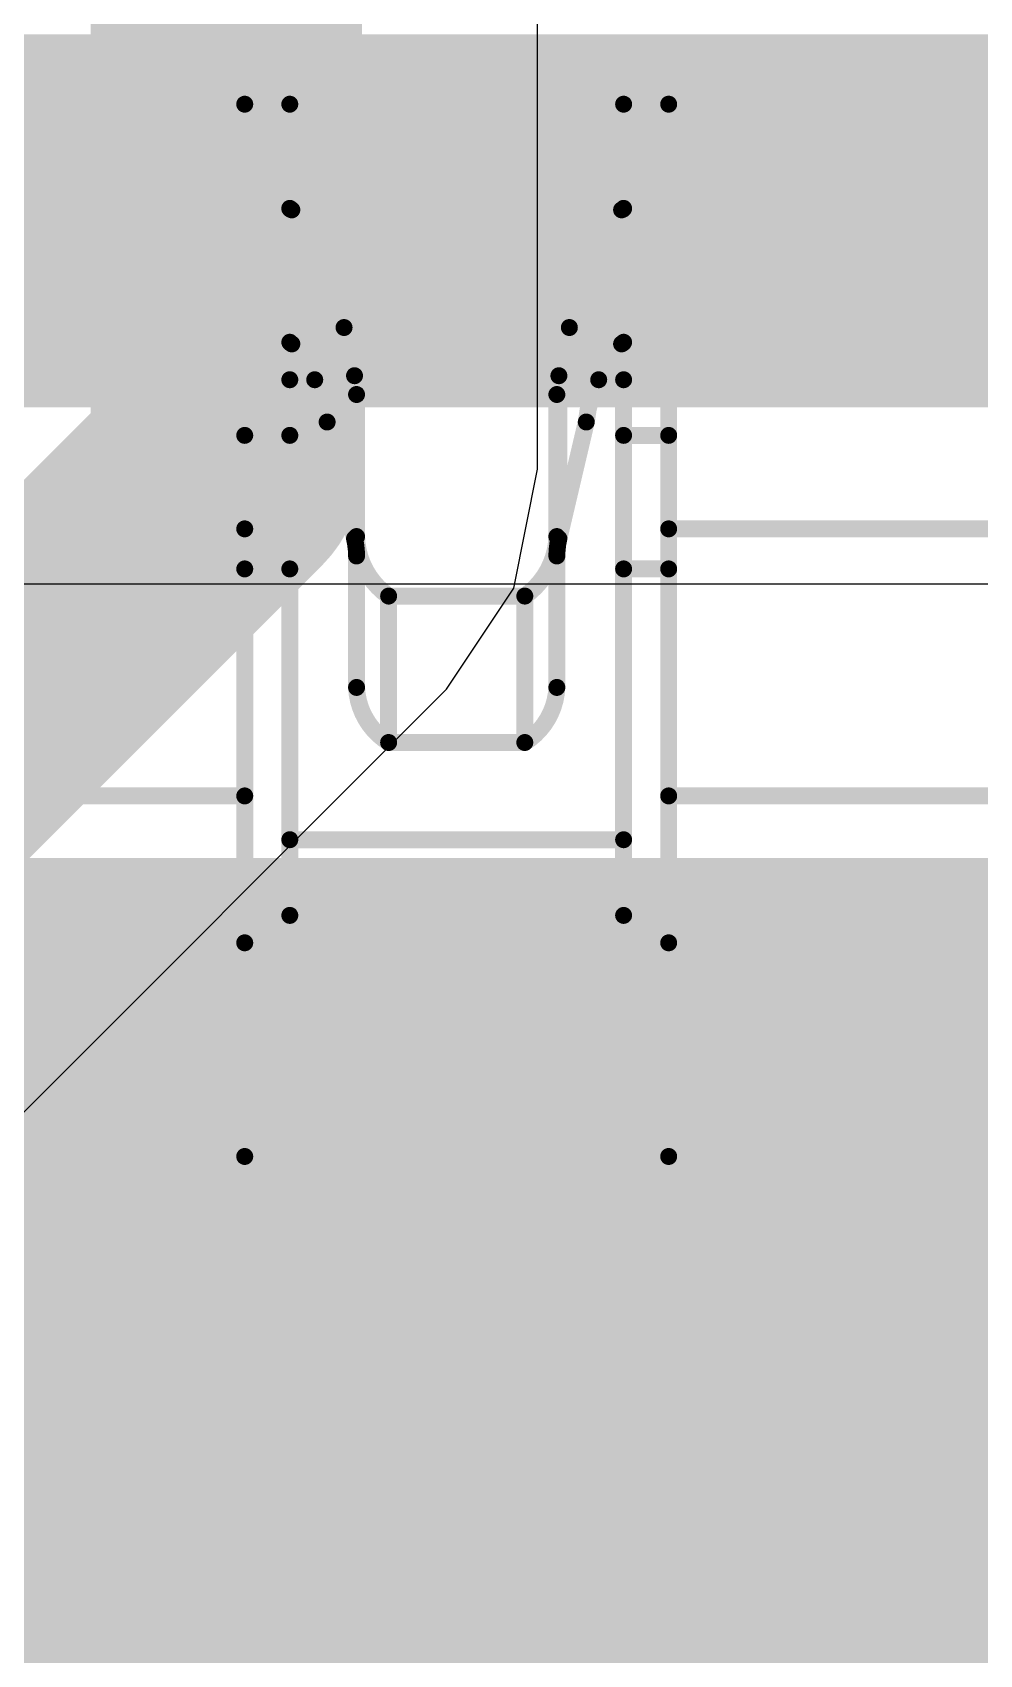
# Model space of a CAD drawing. Header units: inches. Extents: x -6 to 5433, y -4 to 5447.
# Drawn here: x 6.357 to 7.066, y 28.682 to 29.897 of the extents above; entities that cross this region are included whole.
import ezdxf

# ---------------------------------------------------------------- set-up
doc = ezdxf.new("R2010")
doc.units = ezdxf.units.IN
for name, color, linetype in [('Bottom Layer', 5, 'Continuous'), ('Mechanical 4', 56, 'Continuous'), ('Power', 76, 'Continuous'), ('Top Layer', 1, 'Continuous'), ('Top Paste', 8, 'Continuous'), ('Top Solder', 216, 'Continuous')]:
    doc.layers.add(name, color=color, linetype=linetype)

msp = doc.modelspace()

# ---------------------------------------------------------------- hatches: boundary and pattern name
at = {"layer": 'Top Layer'}
msp.add_hatch(color=1, dxfattribs=at).paths.add_polyline_path([(8.13559968, 28.53674633), (5.595599679999999, 28.53674633), (5.595599679999999, 29.17674759), (8.13559968, 29.17674759)])
at = {"layer": 'Top Paste'}
msp.add_hatch(color=8, dxfattribs=at).paths.add_polyline_path([(8.13559968, 28.53674633), (5.595599679999999, 28.53674633), (5.595599679999999, 29.17674759), (8.13559968, 29.17674759)])
at = {"layer": 'Top Solder'}
msp.add_hatch(color=216, dxfattribs=at).paths.add_polyline_path([(8.23719968, 28.43514633), (5.49399968, 28.43514633), (5.49399968, 29.27834759), (8.23719968, 29.27834759)])

# ---------------------------------------------------------------- linework, layer by layer
at = {"layer": 'Bottom Layer'}
msp.add_line((4.82502464, 29.48371802), (14.1753209, 29.48371802), dxfattribs=at)
msp.add_lwpolyline([(4.55450194, 29.7556428, 0.2794, 0.2794, 0), (14.2879572, 29.7556428, 0.2794, 0.2794, 0)], format="xyseb", dxfattribs=at)
at = {"layer": 'Mechanical 4'}
for points in [[(6.516154099999999, 29.84294514, 0.0127, 0.0127, 0), (6.8336541, 29.84294514, 0.0127, 0.0127, 0)], [(6.516154099999999, 29.0549457, 0.0127, 0.0127, 0), (6.516154099999999, 29.84294514, 0.0127, 0.0127, 0)], [(6.54990562, 29.23548127999999, 0.0127, 0.0127, 0), (6.54990562, 29.84294514, 0.0127, 0.0127, 0)], [(6.799905119999999, 29.23548127999999, 0.0127, 0.0127, 0), (6.799905119999999, 29.84294514, 0.0127, 0.0127, 0)], [(6.8336541, 29.0549457, 0.0127, 0.0127, 0), (6.8336541, 29.84294514, 0.0127, 0.0127, 0)], [(6.5499996, 29.764609, 0.0127, 0.0127, -0.0326054854895163), (6.549903079999999, 29.76474616, 0.0127, 0.0127, 0)], [(6.54990562, 29.76494682, 0.0127, 0.0127, 0), (6.799905119999999, 29.76494682, 0.0127, 0.0127, 0)], [(6.55007072, 29.76453788, 0.0127, 0.0127, -0.02828759419178409), (6.550002139999999, 29.764609, 0.0127, 0.0127, 0)], [(6.5501647, 29.76445914, 0.0127, 0.0127, -0.02675080200180997), (6.55007072, 29.76453788, 0.0127, 0.0127, 0)], [(6.550289159999999, 29.76437278, 0.0127, 0.0127, -0.02199381122452197), (6.5501647, 29.76445914, 0.0127, 0.0127, 0)], [(6.5504568, 29.76427626, 0.0127, 0.0127, -0.01668692770542542), (6.550289159999999, 29.76437278, 0.0127, 0.0127, 0)], [(6.55066, 29.76416958, 0.0127, 0.0127, -0.009375562113900357), (6.55045426, 29.76427626, 0.0127, 0.0127, 0)], [(6.55089876, 29.76405528, 0.0127, 0.0127, -0.005205299023403697), (6.55066, 29.76416704, 0.0127, 0.0127, 0)], [(6.55089876, 29.76405528, 0.0127, 0.0127, 0), (6.5511553, 29.7639359, 0.0127, 0.0127, 0)], [(6.5511553, 29.7639359, 0.0127, 0.0127, 0), (6.551424539999999, 29.76381652, 0.0127, 0.0127, 0)], [(6.551424539999999, 29.66343572, 0.0127, 0.0127, 0), (6.551424539999999, 29.76381652, 0.0127, 0.0127, 0)], [(6.551424539999999, 29.76381652, 0.0127, 0.0127, -0.1798941776662689), (6.590532919999999, 29.67571154, 0.0127, 0.0127, 0)], [(6.759277819999999, 29.67571154, 0.0127, 0.0127, -0.1798941776662689), (6.798386199999999, 29.76381652, 0.0127, 0.0127, 0)], [(6.798386199999999, 29.76381652, 0.0127, 0.0127, 0), (6.798896739999999, 29.76405274, 0.0127, 0.0127, 0)], [(6.798386199999999, 29.66343572, 0.0127, 0.0127, 0), (6.798386199999999, 29.76381652, 0.0127, 0.0127, 0)], [(6.798896739999999, 29.76405274, 0.0127, 0.0127, 0), (6.79913296, 29.7641645, 0.0127, 0.0127, 0)], [(6.79934378, 29.76427118, 0.0127, 0.0127, -0.007070259541658877), (6.79913296, 29.7641645, 0.0127, 0.0127, 0)], [(6.799519039999999, 29.76437024, 0.0127, 0.0127, -0.01220881848669356), (6.79934124, 29.76427118, 0.0127, 0.0127, 0)], [(6.799661279999999, 29.76446168, 0.0127, 0.0127, -0.02261983006326964), (6.79952158, 29.76437024, 0.0127, 0.0127, 0)], [(6.799757799999999, 29.76454042, 0.0127, 0.0127, -0.03188108945509645), (6.79965874, 29.76446168, 0.0127, 0.0127, 0)], [(6.799823839999999, 29.76461408, 0.0127, 0.0127, -0.03744577970595932), (6.799757799999999, 29.76454042, 0.0127, 0.0127, 0)], [(6.799869559999999, 29.76468012, 0.0127, 0.0127, -0.03268866416162262), (6.799823839999999, 29.76461154, 0.0127, 0.0127, 0)], [(6.79990258, 29.76474616, 0.0127, 0.0127, -0.01323434479883744), (6.799867019999999, 29.76468012, 0.0127, 0.0127, 0)], [(6.590532919999999, 29.67571154, 0.0127, 0.0127, 0), (6.759277819999999, 29.67571154, 0.0127, 0.0127, 0)], [(6.590532919999999, 29.67571154, 0.0127, 0.0127, 0), (6.5983866, 29.6396156, 0.0127, 0.0127, 0)], [(6.751424139999999, 29.6396156, 0.0127, 0.0127, 0), (6.759277819999999, 29.67571154, 0.0127, 0.0127, 0)], [(6.550002139999999, 29.6644949, 0.0127, 0.0127, -0.0285969294051999), (6.549903079999999, 29.66467777999999, 0.0127, 0.0127, 0)], [(6.5501647, 29.66429678, 0.0127, 0.0127, -0.05432141869060715), (6.55000468, 29.66449744, 0.0127, 0.0127, 0)], [(6.550289159999999, 29.6641774, 0.0127, 0.0127, -0.02338615136284497), (6.5501647, 29.66429424, 0.0127, 0.0127, 0)], [(6.55045426, 29.66405294, 0.0127, 0.0127, -0.01856230601981217), (6.550289159999999, 29.66417994, 0.0127, 0.0127, 0)], [(6.55066, 29.66390816, 0.0127, 0.0127, -0.01073692509066421), (6.55045426, 29.6640504, 0.0127, 0.0127, 0)], [(6.55089876, 29.66375576, 0.0127, 0.0127, -0.006054831052648419), (6.55066254, 29.66390816, 0.0127, 0.0127, 0)], [(6.55089876, 29.6637583, 0.0127, 0.0127, 0), (6.5511553, 29.66359828, 0.0127, 0.0127, 0)], [(6.5511553, 29.66359828, 0.0127, 0.0127, 0), (6.551424539999999, 29.66343572, 0.0127, 0.0127, 0)], [(6.551424539999999, 29.66343826, 0.0127, 0.0127, -0.1625908253546253), (6.57786594, 29.6049446, 0.0127, 0.0127, 0)], [(6.7719448, 29.6049446, 0.0127, 0.0127, -0.1625908253546254), (6.798386199999999, 29.66343826, 0.0127, 0.0127, 0)], [(6.798386199999999, 29.66343572, 0.0127, 0.0127, 0), (6.798896739999999, 29.66375322, 0.0127, 0.0127, 0)], [(6.79913296, 29.66390308, 0.0127, 0.0127, -0.004820614348446534), (6.798896739999999, 29.66375322, 0.0127, 0.0127, 0)], [(6.79934124, 29.66404532, 0.0127, 0.0127, -0.008119958915875188), (6.799130419999999, 29.66390308, 0.0127, 0.0127, 0)], [(6.799519039999999, 29.66418248, 0.0127, 0.0127, -0.0137291384012313), (6.79934124, 29.66404786, 0.0127, 0.0127, 0)], [(6.79965874, 29.66429932, 0.0127, 0.0127, -0.02446216600823082), (6.79952158, 29.66417994, 0.0127, 0.0127, 0)], [(6.799757799999999, 29.664406, 0.0127, 0.0127, -0.03231853522617175), (6.79965874, 29.66429932, 0.0127, 0.0127, 0)], [(6.799823839999999, 29.66450252, 0.0127, 0.0127, -0.03504148000767642), (6.799757799999999, 29.664406, 0.0127, 0.0127, 0)], [(6.799869559999999, 29.66459142, 0.0127, 0.0127, -0.02840446126296449), (6.799823839999999, 29.66450252, 0.0127, 0.0127, 0)], [(6.799905119999999, 29.66467524, 0.0127, 0.0127, -0.0110217933943963), (6.799869559999999, 29.66458888, 0.0127, 0.0127, 0)], [(6.54990562, 29.63661078, 0.0127, 0.0127, 0), (6.568566999999999, 29.63661078, 0.0127, 0.0127, 0)], [(6.5983866, 29.5176575, 0.0127, 0.0127, 0), (6.5983866, 29.6396156, 0.0127, 0.0127, 0)], [(6.5983866, 29.6396156, 0.0127, 0.0127, -0.05365795323520316), (6.599905519999999, 29.625544, 0.0127, 0.0127, 0)], [(6.74990522, 29.625544, 0.0127, 0.0127, -0.05365795323520318), (6.751424139999999, 29.6396156, 0.0127, 0.0127, 0)], [(6.751424139999999, 29.5176575, 0.0127, 0.0127, 0), (6.751424139999999, 29.6396156, 0.0127, 0.0127, 0)], [(6.78124374, 29.63661078, 0.0127, 0.0127, 0), (6.799905119999999, 29.63661078, 0.0127, 0.0127, 0)], [(6.599905519999999, 29.40619468, 0.0127, 0.0127, 0), (6.599905519999999, 29.625544, 0.0127, 0.0127, 0)], [(6.74990522, 29.40619468, 0.0127, 0.0127, 0), (6.74990522, 29.625544, 0.0127, 0.0127, 0)], [(6.5778634, 29.60494714, 0.0127, 0.0127, 0), (6.5983866, 29.5176575, 0.0127, 0.0127, 0)], [(6.751424139999999, 29.5176575, 0.0127, 0.0127, 0), (6.7719448, 29.60494714, 0.0127, 0.0127, 0)], [(6.516154099999999, 29.59494462, 0.0127, 0.0127, 0), (6.54990562, 29.59494462, 0.0127, 0.0127, 0)], [(6.799905119999999, 29.59494462, 0.0127, 0.0127, 0), (6.8336541, 29.59494462, 0.0127, 0.0127, 0)], [(6.1986541, 29.52494476, 0.0127, 0.0127, 0), (6.516154099999999, 29.52494476, 0.0127, 0.0127, 0)], [(6.8336541, 29.52494476, 0.0127, 0.0127, 0), (7.151154099999999, 29.52494476, 0.0127, 0.0127, 0)], [(6.5983866, 29.5176575, 0.0127, 0.0127, -0.05786387190151768), (6.599905519999999, 29.50463492, 0.0127, 0.0127, 0)], [(6.6239136, 29.47460704, 0.0127, 0.0127, -0.2374801051855862), (6.599905519999999, 29.51917896, 0.0127, 0.0127, 0)], [(6.74990522, 29.51917896, 0.0127, 0.0127, -0.2374801051860468), (6.72589714, 29.47460704, 0.0127, 0.0127, 0)], [(6.74990522, 29.50463492, 0.0127, 0.0127, -0.05786387190108001), (6.751424139999999, 29.5176575, 0.0127, 0.0127, 0)], [(6.516154099999999, 29.49494482, 0.0127, 0.0127, 0), (6.54990562, 29.49494482, 0.0127, 0.0127, 0)], [(6.799905119999999, 29.49494482, 0.0127, 0.0127, 0), (6.8336541, 29.49494482, 0.0127, 0.0127, 0)], [(6.62391614, 29.47460704, 0.0127, 0.0127, 0), (6.7258946, 29.47460704, 0.0127, 0.0127, 0)], [(6.62391614, 29.36494508, 0.0127, 0.0127, 0), (6.62391614, 29.47460704, 0.0127, 0.0127, 0)], [(6.7258946, 29.36494508, 0.0127, 0.0127, 0), (6.7258946, 29.47460704, 0.0127, 0.0127, 0)], [(6.6239136, 29.36494762, 0.0127, 0.0127, -0.2473774779353231), (6.599905519999999, 29.40619722, 0.0127, 0.0127, 0)], [(6.74990522, 29.40619722, 0.0127, 0.0127, -0.2473774779353234), (6.72589714, 29.36494762, 0.0127, 0.0127, 0)], [(6.62391614, 29.36494508, 0.0127, 0.0127, 0), (6.7258946, 29.36494508, 0.0127, 0.0127, 0)], [(6.1986541, 29.32494516, 0.0127, 0.0127, 0), (6.516154099999999, 29.32494516, 0.0127, 0.0127, 0)], [(6.8336541, 29.32494516, 0.0127, 0.0127, 0), (7.151154099999999, 29.32494516, 0.0127, 0.0127, 0)], [(6.54990562, 29.29215376, 0.0127, 0.0127, 0), (6.799905119999999, 29.29215376, 0.0127, 0.0127, 0)], [(6.54990562, 29.23548127999999, 0.0127, 0.0127, 0), (6.799905119999999, 29.23548127999999, 0.0127, 0.0127, 0)], [(6.516154099999999, 29.21494538, 0.0127, 0.0127, 0), (6.8336541, 29.21494538, 0.0127, 0.0127, 0)], [(6.516154099999999, 29.0549457, 0.0127, 0.0127, 0), (6.8336541, 29.0549457, 0.0127, 0.0127, 0)]]:
    msp.add_lwpolyline(points, format="xyseb", dxfattribs=at)
for points in [[(6.512979099999999, 29.84294514, 0.00635, 0.00635, 1), (6.5193291, 29.84294514, 0.00635, 0.00635, 1)], [(6.512979099999999, 29.84294514, 0.00635, 0.00635, 1), (6.5193291, 29.84294514, 0.00635, 0.00635, 1)], [(6.54673062, 29.84294514, 0.00635, 0.00635, 1), (6.553080619999999, 29.84294514, 0.00635, 0.00635, 1)], [(6.796730119999999, 29.84294514, 0.00635, 0.00635, 1), (6.80308012, 29.84294514, 0.00635, 0.00635, 1)], [(6.8304791, 29.84294514, 0.00635, 0.00635, 1), (6.836829099999999, 29.84294514, 0.00635, 0.00635, 1)], [(6.8304791, 29.84294514, 0.00635, 0.00635, 1), (6.836829099999999, 29.84294514, 0.00635, 0.00635, 1)], [(6.546728079999999, 29.76474616, 0.00635, 0.00635, 1), (6.553078079999999, 29.76474616, 0.00635, 0.00635, 1)], [(6.54673062, 29.76494682, 0.00635, 0.00635, 1), (6.553080619999999, 29.76494682, 0.00635, 0.00635, 1)], [(6.5468246, 29.764609, 0.00635, 0.00635, 1), (6.553174599999999, 29.764609, 0.00635, 0.00635, 1)], [(6.54682714, 29.764609, 0.00635, 0.00635, 1), (6.553177139999999, 29.764609, 0.00635, 0.00635, 1)], [(6.546895719999999, 29.76453788, 0.00635, 0.00635, 1), (6.55324572, 29.76453788, 0.00635, 0.00635, 1)], [(6.546895719999999, 29.76453788, 0.00635, 0.00635, 1), (6.55324572, 29.76453788, 0.00635, 0.00635, 1)], [(6.5469897, 29.76445914, 0.00635, 0.00635, 1), (6.5533397, 29.76445914, 0.00635, 0.00635, 1)], [(6.5469897, 29.76445914, 0.00635, 0.00635, 1), (6.5533397, 29.76445914, 0.00635, 0.00635, 1)], [(6.54711416, 29.76437278, 0.00635, 0.00635, 1), (6.553464159999999, 29.76437278, 0.00635, 0.00635, 1)], [(6.54711416, 29.76437278, 0.00635, 0.00635, 1), (6.553464159999999, 29.76437278, 0.00635, 0.00635, 1)], [(6.54727926, 29.76427626, 0.00635, 0.00635, 1), (6.553629259999999, 29.76427626, 0.00635, 0.00635, 1)], [(6.5472818, 29.76427626, 0.00635, 0.00635, 1), (6.5536318, 29.76427626, 0.00635, 0.00635, 1)], [(6.547484999999999, 29.76416958, 0.00635, 0.00635, 1), (6.553834999999999, 29.76416958, 0.00635, 0.00635, 1)], [(6.547484999999999, 29.76416704, 0.00635, 0.00635, 1), (6.553834999999999, 29.76416704, 0.00635, 0.00635, 1)], [(6.54772376, 29.76405528, 0.00635, 0.00635, 1), (6.55407376, 29.76405528, 0.00635, 0.00635, 1)], [(6.54772376, 29.76405528, 0.00635, 0.00635, 1), (6.55407376, 29.76405528, 0.00635, 0.00635, 1)], [(6.547980299999999, 29.7639359, 0.00635, 0.00635, 1), (6.5543303, 29.7639359, 0.00635, 0.00635, 1)], [(6.547980299999999, 29.7639359, 0.00635, 0.00635, 1), (6.5543303, 29.7639359, 0.00635, 0.00635, 1)], [(6.54824954, 29.76381652, 0.00635, 0.00635, 1), (6.554599539999999, 29.76381652, 0.00635, 0.00635, 1)], [(6.54824954, 29.76381652, 0.00635, 0.00635, 1), (6.554599539999999, 29.76381652, 0.00635, 0.00635, 1)], [(6.54824954, 29.76381652, 0.00635, 0.00635, 1), (6.554599539999999, 29.76381652, 0.00635, 0.00635, 1)], [(6.795211199999999, 29.76381652, 0.00635, 0.00635, 1), (6.8015612, 29.76381652, 0.00635, 0.00635, 1)], [(6.795211199999999, 29.76381652, 0.00635, 0.00635, 1), (6.8015612, 29.76381652, 0.00635, 0.00635, 1)], [(6.795211199999999, 29.76381652, 0.00635, 0.00635, 1), (6.8015612, 29.76381652, 0.00635, 0.00635, 1)], [(6.79572174, 29.76405274, 0.00635, 0.00635, 1), (6.802071739999999, 29.76405274, 0.00635, 0.00635, 1)], [(6.79572174, 29.76405274, 0.00635, 0.00635, 1), (6.802071739999999, 29.76405274, 0.00635, 0.00635, 1)], [(6.79595796, 29.7641645, 0.00635, 0.00635, 1), (6.802307959999999, 29.7641645, 0.00635, 0.00635, 1)], [(6.79595796, 29.7641645, 0.00635, 0.00635, 1), (6.802307959999999, 29.7641645, 0.00635, 0.00635, 1)], [(6.79616624, 29.76427118, 0.00635, 0.00635, 1), (6.802516239999999, 29.76427118, 0.00635, 0.00635, 1)], [(6.79616878, 29.76427118, 0.00635, 0.00635, 1), (6.80251878, 29.76427118, 0.00635, 0.00635, 1)], [(6.796344039999999, 29.76437024, 0.00635, 0.00635, 1), (6.80269404, 29.76437024, 0.00635, 0.00635, 1)], [(6.79634658, 29.76437024, 0.00635, 0.00635, 1), (6.80269658, 29.76437024, 0.00635, 0.00635, 1)], [(6.796483739999999, 29.76446168, 0.00635, 0.00635, 1), (6.80283374, 29.76446168, 0.00635, 0.00635, 1)], [(6.796486279999999, 29.76446168, 0.00635, 0.00635, 1), (6.80283628, 29.76446168, 0.00635, 0.00635, 1)], [(6.796582799999999, 29.76454042, 0.00635, 0.00635, 1), (6.8029328, 29.76454042, 0.00635, 0.00635, 1)], [(6.796582799999999, 29.76454042, 0.00635, 0.00635, 1), (6.8029328, 29.76454042, 0.00635, 0.00635, 1)], [(6.79664884, 29.76461408, 0.00635, 0.00635, 1), (6.802998839999999, 29.76461408, 0.00635, 0.00635, 1)], [(6.79664884, 29.76461154, 0.00635, 0.00635, 1), (6.802998839999999, 29.76461154, 0.00635, 0.00635, 1)], [(6.796692019999999, 29.76468012, 0.00635, 0.00635, 1), (6.80304202, 29.76468012, 0.00635, 0.00635, 1)], [(6.79669456, 29.76468012, 0.00635, 0.00635, 1), (6.803044559999999, 29.76468012, 0.00635, 0.00635, 1)], [(6.796727579999999, 29.76474616, 0.00635, 0.00635, 1), (6.80307758, 29.76474616, 0.00635, 0.00635, 1)], [(6.796730119999999, 29.76494682, 0.00635, 0.00635, 1), (6.80308012, 29.76494682, 0.00635, 0.00635, 1)], [(6.58735792, 29.67571154, 0.00635, 0.00635, 1), (6.59370792, 29.67571154, 0.00635, 0.00635, 1)], [(6.58735792, 29.67571154, 0.00635, 0.00635, 1), (6.59370792, 29.67571154, 0.00635, 0.00635, 1)], [(6.58735792, 29.67571154, 0.00635, 0.00635, 1), (6.59370792, 29.67571154, 0.00635, 0.00635, 1)], [(6.75610282, 29.67571154, 0.00635, 0.00635, 1), (6.762452819999999, 29.67571154, 0.00635, 0.00635, 1)], [(6.75610282, 29.67571154, 0.00635, 0.00635, 1), (6.762452819999999, 29.67571154, 0.00635, 0.00635, 1)], [(6.75610282, 29.67571154, 0.00635, 0.00635, 1), (6.762452819999999, 29.67571154, 0.00635, 0.00635, 1)], [(6.546728079999999, 29.66467777999999, 0.00635, 0.00635, 1), (6.553078079999999, 29.66467777999999, 0.00635, 0.00635, 1)], [(6.54682714, 29.6644949, 0.00635, 0.00635, 1), (6.553177139999999, 29.6644949, 0.00635, 0.00635, 1)], [(6.54682968, 29.66449744, 0.00635, 0.00635, 1), (6.55317968, 29.66449744, 0.00635, 0.00635, 1)], [(6.5469897, 29.66429678, 0.00635, 0.00635, 1), (6.5533397, 29.66429678, 0.00635, 0.00635, 1)], [(6.5469897, 29.66429424, 0.00635, 0.00635, 1), (6.5533397, 29.66429424, 0.00635, 0.00635, 1)], [(6.54711416, 29.66417994, 0.00635, 0.00635, 1), (6.553464159999999, 29.66417994, 0.00635, 0.00635, 1)], [(6.54711416, 29.6641774, 0.00635, 0.00635, 1), (6.553464159999999, 29.6641774, 0.00635, 0.00635, 1)], [(6.54727926, 29.66405294, 0.00635, 0.00635, 1), (6.553629259999999, 29.66405294, 0.00635, 0.00635, 1)], [(6.54727926, 29.6640504, 0.00635, 0.00635, 1), (6.553629259999999, 29.6640504, 0.00635, 0.00635, 1)], [(6.547484999999999, 29.66390816, 0.00635, 0.00635, 1), (6.553834999999999, 29.66390816, 0.00635, 0.00635, 1)], [(6.547487539999999, 29.66390816, 0.00635, 0.00635, 1), (6.55383754, 29.66390816, 0.00635, 0.00635, 1)], [(6.54772376, 29.6637583, 0.00635, 0.00635, 1), (6.55407376, 29.6637583, 0.00635, 0.00635, 1)], [(6.54772376, 29.66375576, 0.00635, 0.00635, 1), (6.55407376, 29.66375576, 0.00635, 0.00635, 1)], [(6.547980299999999, 29.66359828, 0.00635, 0.00635, 1), (6.5543303, 29.66359828, 0.00635, 0.00635, 1)], [(6.547980299999999, 29.66359828, 0.00635, 0.00635, 1), (6.5543303, 29.66359828, 0.00635, 0.00635, 1)], [(6.54824954, 29.66343826, 0.00635, 0.00635, 1), (6.554599539999999, 29.66343826, 0.00635, 0.00635, 1)], [(6.54824954, 29.66343572, 0.00635, 0.00635, 1), (6.554599539999999, 29.66343572, 0.00635, 0.00635, 1)], [(6.54824954, 29.66343572, 0.00635, 0.00635, 1), (6.554599539999999, 29.66343572, 0.00635, 0.00635, 1)], [(6.795211199999999, 29.66343826, 0.00635, 0.00635, 1), (6.8015612, 29.66343826, 0.00635, 0.00635, 1)], [(6.795211199999999, 29.66343572, 0.00635, 0.00635, 1), (6.8015612, 29.66343572, 0.00635, 0.00635, 1)], [(6.795211199999999, 29.66343572, 0.00635, 0.00635, 1), (6.8015612, 29.66343572, 0.00635, 0.00635, 1)], [(6.79572174, 29.66375322, 0.00635, 0.00635, 1), (6.802071739999999, 29.66375322, 0.00635, 0.00635, 1)], [(6.79572174, 29.66375322, 0.00635, 0.00635, 1), (6.802071739999999, 29.66375322, 0.00635, 0.00635, 1)], [(6.795955419999999, 29.66390308, 0.00635, 0.00635, 1), (6.802305420000001, 29.66390308, 0.00635, 0.00635, 1)], [(6.79595796, 29.66390308, 0.00635, 0.00635, 1), (6.802307959999999, 29.66390308, 0.00635, 0.00635, 1)], [(6.79616624, 29.66404786, 0.00635, 0.00635, 1), (6.802516239999999, 29.66404786, 0.00635, 0.00635, 1)], [(6.79616624, 29.66404532, 0.00635, 0.00635, 1), (6.802516239999999, 29.66404532, 0.00635, 0.00635, 1)], [(6.796344039999999, 29.66418248, 0.00635, 0.00635, 1), (6.80269404, 29.66418248, 0.00635, 0.00635, 1)], [(6.79634658, 29.66417994, 0.00635, 0.00635, 1), (6.80269658, 29.66417994, 0.00635, 0.00635, 1)], [(6.796483739999999, 29.66429932, 0.00635, 0.00635, 1), (6.80283374, 29.66429932, 0.00635, 0.00635, 1)], [(6.796483739999999, 29.66429932, 0.00635, 0.00635, 1), (6.80283374, 29.66429932, 0.00635, 0.00635, 1)], [(6.796582799999999, 29.664406, 0.00635, 0.00635, 1), (6.8029328, 29.664406, 0.00635, 0.00635, 1)], [(6.796582799999999, 29.664406, 0.00635, 0.00635, 1), (6.8029328, 29.664406, 0.00635, 0.00635, 1)], [(6.79664884, 29.66450252, 0.00635, 0.00635, 1), (6.802998839999999, 29.66450252, 0.00635, 0.00635, 1)], [(6.79664884, 29.66450252, 0.00635, 0.00635, 1), (6.802998839999999, 29.66450252, 0.00635, 0.00635, 1)], [(6.79669456, 29.66459142, 0.00635, 0.00635, 1), (6.803044559999999, 29.66459142, 0.00635, 0.00635, 1)], [(6.79669456, 29.66458888, 0.00635, 0.00635, 1), (6.803044559999999, 29.66458888, 0.00635, 0.00635, 1)], [(6.796730119999999, 29.66467524, 0.00635, 0.00635, 1), (6.80308012, 29.66467524, 0.00635, 0.00635, 1)], [(6.54673062, 29.63661078, 0.00635, 0.00635, 1), (6.553080619999999, 29.63661078, 0.00635, 0.00635, 1)], [(6.565391999999999, 29.63661078, 0.00635, 0.00635, 1), (6.571742, 29.63661078, 0.00635, 0.00635, 1)], [(6.5952116, 29.6396156, 0.00635, 0.00635, 1), (6.6015616, 29.6396156, 0.00635, 0.00635, 1)], [(6.5952116, 29.6396156, 0.00635, 0.00635, 1), (6.6015616, 29.6396156, 0.00635, 0.00635, 1)], [(6.5952116, 29.6396156, 0.00635, 0.00635, 1), (6.6015616, 29.6396156, 0.00635, 0.00635, 1)], [(6.74824914, 29.6396156, 0.00635, 0.00635, 1), (6.754599139999999, 29.6396156, 0.00635, 0.00635, 1)], [(6.74824914, 29.6396156, 0.00635, 0.00635, 1), (6.754599139999999, 29.6396156, 0.00635, 0.00635, 1)], [(6.74824914, 29.6396156, 0.00635, 0.00635, 1), (6.754599139999999, 29.6396156, 0.00635, 0.00635, 1)], [(6.77806874, 29.63661078, 0.00635, 0.00635, 1), (6.78441874, 29.63661078, 0.00635, 0.00635, 1)], [(6.796730119999999, 29.63661078, 0.00635, 0.00635, 1), (6.80308012, 29.63661078, 0.00635, 0.00635, 1)], [(6.596730519999999, 29.625544, 0.00635, 0.00635, 1), (6.60308052, 29.625544, 0.00635, 0.00635, 1)], [(6.596730519999999, 29.625544, 0.00635, 0.00635, 1), (6.60308052, 29.625544, 0.00635, 0.00635, 1)], [(6.74673022, 29.625544, 0.00635, 0.00635, 1), (6.753080219999999, 29.625544, 0.00635, 0.00635, 1)], [(6.74673022, 29.625544, 0.00635, 0.00635, 1), (6.753080219999999, 29.625544, 0.00635, 0.00635, 1)], [(6.5746884, 29.60494714, 0.00635, 0.00635, 1), (6.5810384, 29.60494714, 0.00635, 0.00635, 1)], [(6.57469094, 29.6049446, 0.00635, 0.00635, 1), (6.581040939999999, 29.6049446, 0.00635, 0.00635, 1)], [(6.768769799999999, 29.60494714, 0.00635, 0.00635, 1), (6.7751198, 29.60494714, 0.00635, 0.00635, 1)], [(6.768769799999999, 29.6049446, 0.00635, 0.00635, 1), (6.7751198, 29.6049446, 0.00635, 0.00635, 1)], [(6.512979099999999, 29.59494462, 0.00635, 0.00635, 1), (6.5193291, 29.59494462, 0.00635, 0.00635, 1)], [(6.54673062, 29.59494462, 0.00635, 0.00635, 1), (6.553080619999999, 29.59494462, 0.00635, 0.00635, 1)], [(6.796730119999999, 29.59494462, 0.00635, 0.00635, 1), (6.80308012, 29.59494462, 0.00635, 0.00635, 1)], [(6.8304791, 29.59494462, 0.00635, 0.00635, 1), (6.836829099999999, 29.59494462, 0.00635, 0.00635, 1)], [(6.512979099999999, 29.52494476, 0.00635, 0.00635, 1), (6.5193291, 29.52494476, 0.00635, 0.00635, 1)], [(6.8304791, 29.52494476, 0.00635, 0.00635, 1), (6.836829099999999, 29.52494476, 0.00635, 0.00635, 1)], [(6.5952116, 29.5176575, 0.00635, 0.00635, 1), (6.6015616, 29.5176575, 0.00635, 0.00635, 1)], [(6.5952116, 29.5176575, 0.00635, 0.00635, 1), (6.6015616, 29.5176575, 0.00635, 0.00635, 1)], [(6.5952116, 29.5176575, 0.00635, 0.00635, 1), (6.6015616, 29.5176575, 0.00635, 0.00635, 1)], [(6.596730519999999, 29.51917896, 0.00635, 0.00635, 1), (6.60308052, 29.51917896, 0.00635, 0.00635, 1)], [(6.74673022, 29.51917896, 0.00635, 0.00635, 1), (6.753080219999999, 29.51917896, 0.00635, 0.00635, 1)], [(6.74824914, 29.5176575, 0.00635, 0.00635, 1), (6.754599139999999, 29.5176575, 0.00635, 0.00635, 1)], [(6.74824914, 29.5176575, 0.00635, 0.00635, 1), (6.754599139999999, 29.5176575, 0.00635, 0.00635, 1)], [(6.74824914, 29.5176575, 0.00635, 0.00635, 1), (6.754599139999999, 29.5176575, 0.00635, 0.00635, 1)], [(6.596730519999999, 29.50463492, 0.00635, 0.00635, 1), (6.60308052, 29.50463492, 0.00635, 0.00635, 1)], [(6.74673022, 29.50463492, 0.00635, 0.00635, 1), (6.753080219999999, 29.50463492, 0.00635, 0.00635, 1)], [(6.512979099999999, 29.49494482, 0.00635, 0.00635, 1), (6.5193291, 29.49494482, 0.00635, 0.00635, 1)], [(6.54673062, 29.49494482, 0.00635, 0.00635, 1), (6.553080619999999, 29.49494482, 0.00635, 0.00635, 1)], [(6.796730119999999, 29.49494482, 0.00635, 0.00635, 1), (6.80308012, 29.49494482, 0.00635, 0.00635, 1)], [(6.8304791, 29.49494482, 0.00635, 0.00635, 1), (6.836829099999999, 29.49494482, 0.00635, 0.00635, 1)], [(6.620738599999999, 29.47460704, 0.00635, 0.00635, 1), (6.6270886, 29.47460704, 0.00635, 0.00635, 1)], [(6.620741139999999, 29.47460704, 0.00635, 0.00635, 1), (6.62709114, 29.47460704, 0.00635, 0.00635, 1)], [(6.620741139999999, 29.47460704, 0.00635, 0.00635, 1), (6.62709114, 29.47460704, 0.00635, 0.00635, 1)], [(6.7227196, 29.47460704, 0.00635, 0.00635, 1), (6.7290696, 29.47460704, 0.00635, 0.00635, 1)], [(6.7227196, 29.47460704, 0.00635, 0.00635, 1), (6.7290696, 29.47460704, 0.00635, 0.00635, 1)], [(6.72272214, 29.47460704, 0.00635, 0.00635, 1), (6.72907214, 29.47460704, 0.00635, 0.00635, 1)], [(6.596730519999999, 29.40619722, 0.00635, 0.00635, 1), (6.60308052, 29.40619722, 0.00635, 0.00635, 1)], [(6.596730519999999, 29.40619468, 0.00635, 0.00635, 1), (6.60308052, 29.40619468, 0.00635, 0.00635, 1)], [(6.74673022, 29.40619722, 0.00635, 0.00635, 1), (6.753080219999999, 29.40619722, 0.00635, 0.00635, 1)], [(6.74673022, 29.40619468, 0.00635, 0.00635, 1), (6.753080219999999, 29.40619468, 0.00635, 0.00635, 1)], [(6.620738599999999, 29.36494762, 0.00635, 0.00635, 1), (6.6270886, 29.36494762, 0.00635, 0.00635, 1)], [(6.620741139999999, 29.36494508, 0.00635, 0.00635, 1), (6.62709114, 29.36494508, 0.00635, 0.00635, 1)], [(6.620741139999999, 29.36494508, 0.00635, 0.00635, 1), (6.62709114, 29.36494508, 0.00635, 0.00635, 1)], [(6.7227196, 29.36494508, 0.00635, 0.00635, 1), (6.7290696, 29.36494508, 0.00635, 0.00635, 1)], [(6.7227196, 29.36494508, 0.00635, 0.00635, 1), (6.7290696, 29.36494508, 0.00635, 0.00635, 1)], [(6.72272214, 29.36494762, 0.00635, 0.00635, 1), (6.72907214, 29.36494762, 0.00635, 0.00635, 1)], [(6.512979099999999, 29.32494516, 0.00635, 0.00635, 1), (6.5193291, 29.32494516, 0.00635, 0.00635, 1)], [(6.8304791, 29.32494516, 0.00635, 0.00635, 1), (6.836829099999999, 29.32494516, 0.00635, 0.00635, 1)], [(6.54673062, 29.29215376, 0.00635, 0.00635, 1), (6.553080619999999, 29.29215376, 0.00635, 0.00635, 1)], [(6.796730119999999, 29.29215376, 0.00635, 0.00635, 1), (6.80308012, 29.29215376, 0.00635, 0.00635, 1)], [(6.54673062, 29.23548127999999, 0.00635, 0.00635, 1), (6.553080619999999, 29.23548127999999, 0.00635, 0.00635, 1)], [(6.54673062, 29.23548127999999, 0.00635, 0.00635, 1), (6.553080619999999, 29.23548127999999, 0.00635, 0.00635, 1)], [(6.796730119999999, 29.23548127999999, 0.00635, 0.00635, 1), (6.80308012, 29.23548127999999, 0.00635, 0.00635, 1)], [(6.796730119999999, 29.23548127999999, 0.00635, 0.00635, 1), (6.80308012, 29.23548127999999, 0.00635, 0.00635, 1)], [(6.512979099999999, 29.21494538, 0.00635, 0.00635, 1), (6.5193291, 29.21494538, 0.00635, 0.00635, 1)], [(6.8304791, 29.21494538, 0.00635, 0.00635, 1), (6.836829099999999, 29.21494538, 0.00635, 0.00635, 1)], [(6.512979099999999, 29.0549457, 0.00635, 0.00635, 1), (6.5193291, 29.0549457, 0.00635, 0.00635, 1)], [(6.512979099999999, 29.0549457, 0.00635, 0.00635, 1), (6.5193291, 29.0549457, 0.00635, 0.00635, 1)], [(6.8304791, 29.0549457, 0.00635, 0.00635, 1), (6.836829099999999, 29.0549457, 0.00635, 0.00635, 1)], [(6.8304791, 29.0549457, 0.00635, 0.00635, 1), (6.836829099999999, 29.0549457, 0.00635, 0.00635, 1)]]:
    msp.add_lwpolyline(points, format="xyseb", close=True, dxfattribs=at)
at = {"layer": 'Power'}
for p, q in [((6.735478019999999, 29.56960811999999), (6.735478019999999, 32.044767)), ((6.71773612, 29.48041348), (6.735478019999999, 29.56960811999999)), ((6.66721044, 29.40479768), (6.71773612, 29.48041348)), ((3.21559682, 25.95318406), (6.66721044, 29.40479768))]:
    msp.add_line(p, q, dxfattribs=at)
for points in [[(6.5024, 29.56960811999999, 0.2032, 0.2032, 0), (6.5024, 32.385, 0.2032, 0.2032, 0)], [(3.05078638, 26.11799449999999, 0.2032, 0.2032, 0), (6.5024, 29.56960811999999, 0.2032, 0.2032, 0)]]:
    msp.add_lwpolyline(points, format="xyseb", dxfattribs=at)
msp.add_lwpolyline([(6.4516, 29.56960811999999, 0.1016, 0.1016, 1), (6.553199999999999, 29.56960811999999, 0.1016, 0.1016, 1)], format="xyseb", close=True, dxfattribs=at)
msp.add_lwpolyline([(6.4516, 29.56960811999999, 0.1016, 0.1016, 1), (6.553199999999999, 29.56960811999999, 0.1016, 0.1016, 1)], format="xyseb", close=True, dxfattribs=at)
at = {"layer": 'Top Layer'}
msp.add_line((4.82502464, 29.48371802), (14.07002266, 29.48371802), dxfattribs=at)
msp.add_lwpolyline([(4.55450194, 29.7556428, 0.2794, 0.2794, 0), (14.07002266, 29.7556428, 0.2794, 0.2794, 0)], format="xyseb", dxfattribs=at)

doc.saveas('drawing.dxf')
